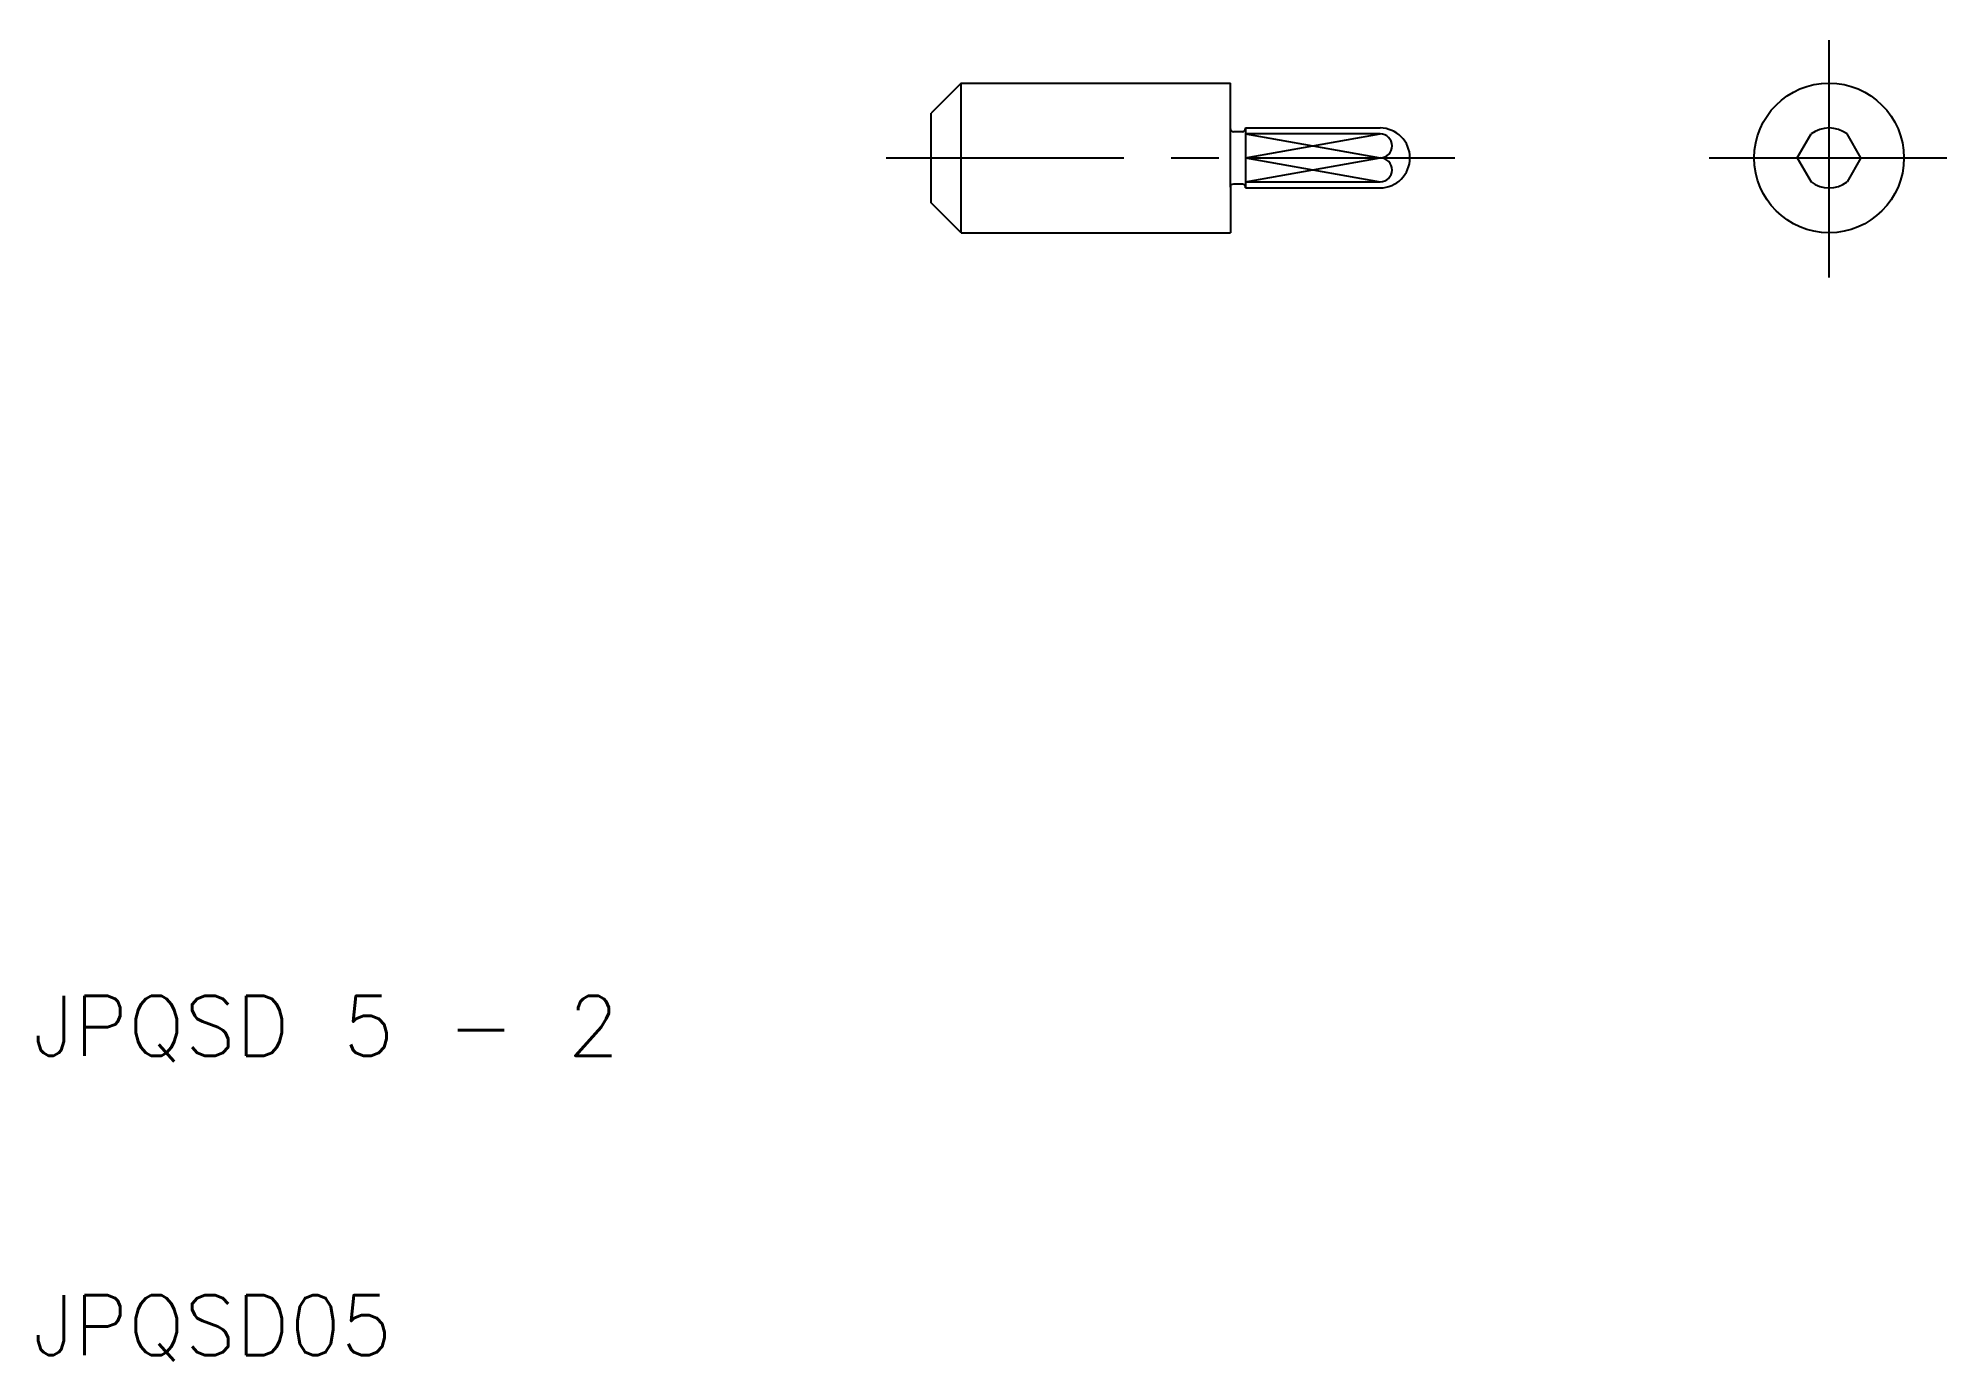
# Model space of a CAD drawing. Extents: x 10.2 to 74, y 9.8 to 54.
import ezdxf

# ---------------------------------------------------------------- set-up
doc = ezdxf.new("R2010")
doc.units = 0
doc.header["$LTSCALE"] = 0.25
doc.linetypes.add('CENTER', pattern=[50.8, 31.75, -6.35, 6.35, -6.35])
doc.layers.get('0').update_dxf_attribs({"linetype": 'CONTINUOUS'})
doc.layers.add('CENTER', color=1, linetype='CENTER')
doc.styles.get("Standard").update_dxf_attribs({"font": 'txt.shx', "bigfont": 'extfont.shx'})

msp = doc.modelspace()

# ---------------------------------------------------------------- linework, layer by layer
for p, q in [((41, 52.5), (40, 51.5)), ((41, 52.5), (50, 52.5)), ((41, 47.5), (41, 52.5)), ((41, 47.5), (41, 52.5)), ((50, 50.975), (50, 52.5)), ((40, 48.5), (40, 51.5)), ((50, 49.025), (50, 50.975)), ((50.4, 50.875), (50.1, 50.875)), ((50.5, 51), (55, 51)), ((50.5, 50.975), (50.5, 51)), ((50.5, 50.975), (50.5, 49.025)), ((55, 50.8), (50.5, 50.8)), ((68.93812, 50), (69.4, 50.8)), ((71.06188, 50), (70.6, 50.8)), ((50.5, 50), (55, 50)), ((68.93812, 50), (69.4, 49.2)), ((71.06188, 50), (70.6, 49.2)), ((50.5, 49.2), (55, 49.2)), ((50, 49.025), (50, 47.5)), ((50.4, 49.125), (50.1, 49.125)), ((50.5, 49), (50.5, 49.025)), ((50.5, 49), (55, 49)), ((41, 47.5), (40, 48.5)), ((41, 47.5), (50, 47.5))]:
    msp.add_line(p, q)
at = {"color": 3}
for p, q in [((50.5, 50), (55, 50.8)), ((50.5, 50.8), (55, 50)), ((50.5, 50), (55, 49.2)), ((50.5, 49.2), (55, 50))]:
    msp.add_line(p, q, dxfattribs=at)
msp.add_circle((70, 50), 2.5)
for centre, radius, start, end in [((50.1, 50.975), 0.1, 180, 270), ((50.4, 50.975), 0.1, 270, 0), ((55, 50), 1, 270, 90), ((54.999937, 50.399937), 0.400063, 271.441384, 89.990936), ((70, 50), 1, 53.130102, 126.869898), ((54.999937, 49.600063), 0.400063, 270.009064, 88.558616), ((70, 50), 1, 233.130102, 306.869898), ((50.1, 49.025), 0.1, 90, 180), ((50.4, 49.025), 0.1, 0, 90)]:
    msp.add_arc(centre, radius, start, end)
at = {"layer": 'CENTER', "color": 1, "linetype": 'CENTER'}
for p, q in [((70, 46), (70, 54)), ((38.5, 50), (57.5, 50)), ((66, 50), (74, 50))]:
    msp.add_line(p, q, dxfattribs=at)

# ---------------------------------------------------------------- texts
for s, p in [('JPQSD 5 - 2', (10, 20)), ('JPQSD05', (10, 10))]:
    msp.add_text(s, height=2).set_placement(p)

doc.saveas('drawing.dxf')
